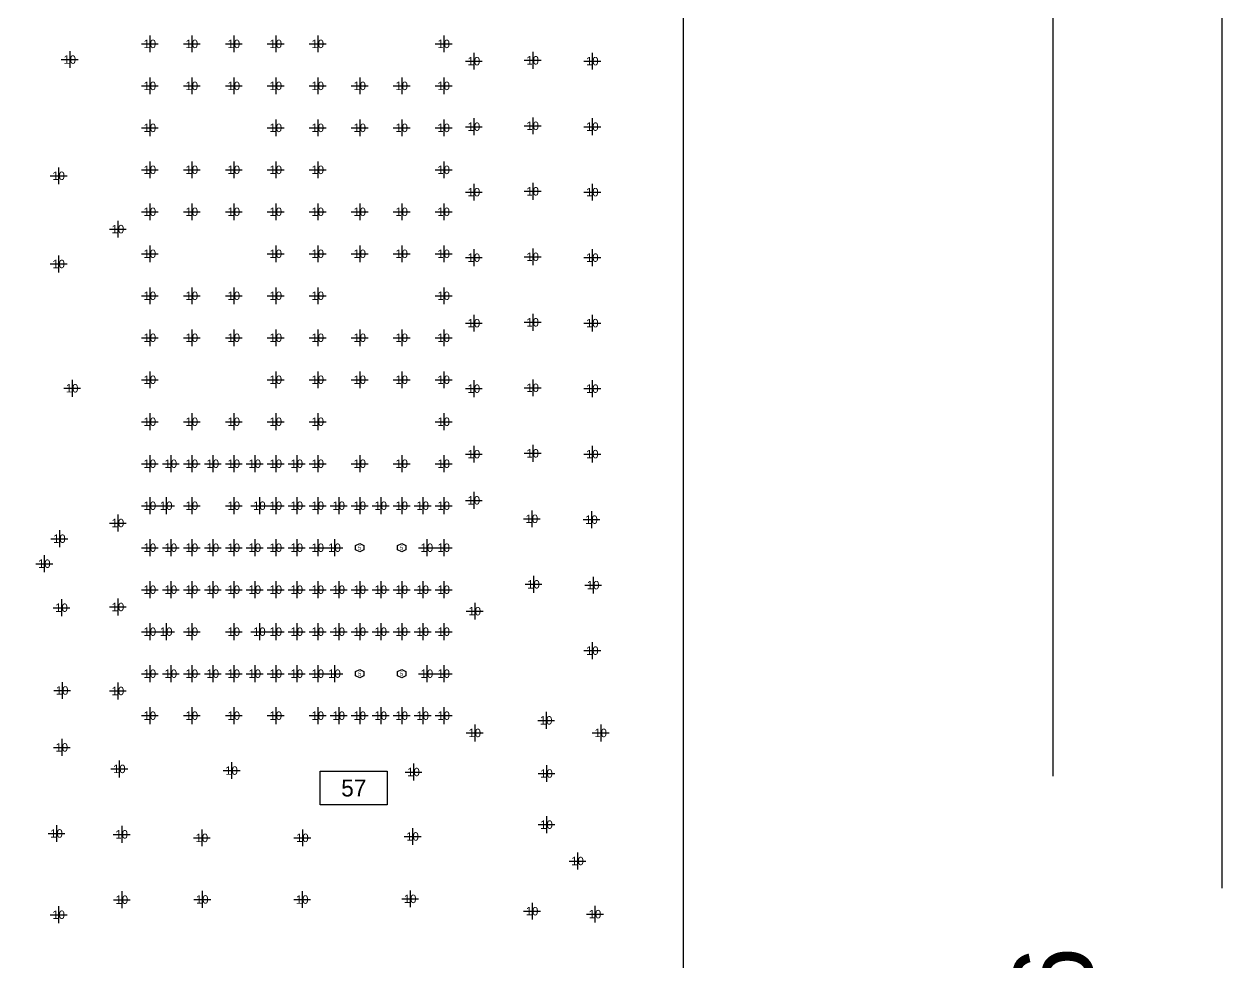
# Model space of a CAD drawing. Extents: x -13164 to 30582, y -10288 to 18382.
# Drawn here: x 6839 to 8266, y 6214 to 7331 of the extents above; entities that cross this region are included whole.
import ezdxf
from ezdxf.enums import TextEntityAlignment as Align

# ---------------------------------------------------------------- set-up
doc = ezdxf.new("R2010")
doc.units = 0
for name, color, linetype in [('BG_DIMENSION', 2, 'CONTINUOUS'), ('BG_OUTLINE', 7, 'CONTINUOUS'), ('MA_NCBACKDRILL-18-13', 171, 'CONTINUOUS'), ('MA_NCLEGEND-1-18', 7, 'CONTINUOUS'), ('MA_NCLEGEND-1-2', 12, 'CONTINUOUS')]:
    doc.layers.add(name, color=color, linetype=linetype)

# ---------------------------------------------------------------- blocks, each defined once
blk = doc.blocks.new('FIGURE_HEX')
blk.add_lwpolyline([(-0.5, 0), (-0.25, 0.5), (0.25, 0.5), (0.5, 0), (0.25, -0.5), (-0.25, -0.5)], close=True)
blk = doc.blocks.new('FIGURE_CROSS')
for points in [[(-0.5, 0), (0.5, 0)], [(0, 0.5), (0, -0.5)]]:
    blk.add_lwpolyline(points)
blk = doc.blocks.new('FIGURE_SQUARE')
blk.add_lwpolyline([(-0.5, -0.5), (-0.5, 0.5), (0.5, 0.5), (0.5, -0.5)], close=True)

msp = doc.modelspace()

# ---------------------------------------------------------------- linework, layer by layer
at = {"layer": 'BG_DIMENSION'}
for points in [[(8265.571, 6301.798), (8265.571, 11561.024)], [(8064.571, 6434.932), (8064.571, 11311.024)]]:
    msp.add_lwpolyline(points, dxfattribs=at)
at = {"layer": 'BG_OUTLINE'}
msp.add_lwpolyline([(-250, 11561.024), (-250, -250), (7624.012, -250), (7624.012, 11561.024)], close=True, dxfattribs=at)

# ---------------------------------------------------------------- block references
at = {"layer": 'MA_NCBACKDRILL-18-13', "xscale": 20.079, "yscale": 20.079}
for p in [(7038.581, 6757.094), (7088.581, 6757.094), (7038.581, 6607.094), (7088.581, 6607.094)]:
    msp.add_blockref('FIGURE_CROSS', p, dxfattribs=at)
at = {"layer": 'MA_NCLEGEND-1-18'}
for name, p, xscale, yscale in [('FIGURE_CROSS', (6988.583, 7307.096), 20.079, 20.079), ('FIGURE_CROSS', (7038.583, 7307.096), 20.079, 20.079), ('FIGURE_CROSS', (7088.583, 7307.096), 20.079, 20.079), ('FIGURE_CROSS', (7138.584, 7307.096), 20.079, 20.079), ('FIGURE_CROSS', (7188.584, 7307.096), 20.079, 20.079), ('FIGURE_CROSS', (7338.584, 7307.096), 20.079, 20.079), ('FIGURE_CROSS', (6893.241, 7288.418), 20.079, 20.079), ('FIGURE_CROSS', (7374.571, 7286.512), 20.079, 20.079), ('FIGURE_CROSS', (7444.571, 7287.512), 20.079, 20.079), ('FIGURE_CROSS', (7515.571, 7286.512), 20.079, 20.079), ('FIGURE_CROSS', (6988.583, 7257.096), 20.079, 20.079), ('FIGURE_CROSS', (7038.583, 7257.096), 20.079, 20.079), ('FIGURE_CROSS', (7088.583, 7257.096), 20.079, 20.079), ('FIGURE_CROSS', (7138.584, 7257.096), 20.079, 20.079), ('FIGURE_CROSS', (7188.584, 7257.096), 20.079, 20.079), ('FIGURE_CROSS', (7238.583, 7257.091), 20.079, 20.079), ('FIGURE_CROSS', (7288.583, 7257.091), 20.079, 20.079), ('FIGURE_CROSS', (7338.583, 7257.091), 20.079, 20.079), ('FIGURE_CROSS', (6988.583, 7207.096), 20.079, 20.079), ('FIGURE_CROSS', (7138.584, 7207.096), 20.079, 20.079), ('FIGURE_CROSS', (7188.584, 7207.096), 20.079, 20.079), ('FIGURE_CROSS', (7238.583, 7207.091), 20.079, 20.079), ('FIGURE_CROSS', (7288.583, 7207.091), 20.079, 20.079), ('FIGURE_CROSS', (7338.583, 7207.091), 20.079, 20.079), ('FIGURE_CROSS', (7374.571, 7208.512), 20.079, 20.079), ('FIGURE_CROSS', (7444.571, 7209.512), 20.079, 20.079), ('FIGURE_CROSS', (7515.571, 7208.512), 20.079, 20.079), ('FIGURE_CROSS', (6988.583, 7157.096), 20.079, 20.079), ('FIGURE_CROSS', (7038.583, 7157.096), 20.079, 20.079), ('FIGURE_CROSS', (7088.583, 7157.096), 20.079, 20.079), ('FIGURE_CROSS', (7138.584, 7157.096), 20.079, 20.079), ('FIGURE_CROSS', (7188.584, 7157.096), 20.079, 20.079), ('FIGURE_CROSS', (7338.583, 7157.096), 20.079, 20.079), ('FIGURE_CROSS', (6880, 7150), 20.079, 20.079), ('FIGURE_CROSS', (7374.571, 7130.512), 20.079, 20.079), ('FIGURE_CROSS', (7444.571, 7131.512), 20.079, 20.079), ('FIGURE_CROSS', (7515.571, 7130.512), 20.079, 20.079), ('FIGURE_CROSS', (6988.583, 7107.096), 20.079, 20.079), ('FIGURE_CROSS', (7038.583, 7107.096), 20.079, 20.079), ('FIGURE_CROSS', (7088.583, 7107.096), 20.079, 20.079), ('FIGURE_CROSS', (7138.584, 7107.096), 20.079, 20.079), ('FIGURE_CROSS', (7188.584, 7107.096), 20.079, 20.079), ('FIGURE_CROSS', (7238.583, 7107.091), 20.079, 20.079), ('FIGURE_CROSS', (7288.583, 7107.091), 20.079, 20.079), ('FIGURE_CROSS', (7338.583, 7107.091), 20.079, 20.079), ('FIGURE_CROSS', (6950.571, 7086.512), 20.079, 20.079), ('FIGURE_CROSS', (6988.583, 7057.096), 20.079, 20.079), ('FIGURE_CROSS', (7138.584, 7057.096), 20.079, 20.079), ('FIGURE_CROSS', (7188.584, 7057.096), 20.079, 20.079), ('FIGURE_CROSS', (7238.583, 7057.091), 20.079, 20.079), ('FIGURE_CROSS', (7288.583, 7057.091), 20.079, 20.079), ('FIGURE_CROSS', (7338.583, 7057.091), 20.079, 20.079), ('FIGURE_CROSS', (7444.571, 7053.512), 20.079, 20.079), ('FIGURE_CROSS', (6880, 7045), 20.079, 20.079), ('FIGURE_CROSS', (7374.571, 7052.512), 20.079, 20.079), ('FIGURE_CROSS', (7515.571, 7052.512), 20.079, 20.079), ('FIGURE_CROSS', (6988.584, 7007.096), 20.079, 20.079), ('FIGURE_CROSS', (7038.584, 7007.096), 20.079, 20.079), ('FIGURE_CROSS', (7088.583, 7007.091), 20.079, 20.079), ('FIGURE_CROSS', (7138.583, 7007.091), 20.079, 20.079), ('FIGURE_CROSS', (7188.583, 7007.091), 20.079, 20.079), ('FIGURE_CROSS', (7338.584, 7007.096), 20.079, 20.079), ('FIGURE_CROSS', (7374.571, 6974.512), 20.079, 20.079), ('FIGURE_CROSS', (7444.571, 6975.512), 20.079, 20.079), ('FIGURE_CROSS', (7515.571, 6974.512), 20.079, 20.079), ('FIGURE_CROSS', (6988.583, 6957.096), 20.079, 20.079), ('FIGURE_CROSS', (7038.583, 6957.096), 20.079, 20.079), ('FIGURE_CROSS', (7088.583, 6957.096), 20.079, 20.079), ('FIGURE_CROSS', (7138.584, 6957.096), 20.079, 20.079), ('FIGURE_CROSS', (7188.584, 6957.096), 20.079, 20.079), ('FIGURE_CROSS', (7238.583, 6957.091), 20.079, 20.079), ('FIGURE_CROSS', (7288.583, 6957.091), 20.079, 20.079), ('FIGURE_CROSS', (7338.583, 6957.091), 20.079, 20.079), ('FIGURE_CROSS', (6896.0419, 6896.9728), 20.079, 20.079), ('FIGURE_CROSS', (6988.583, 6907.096), 20.079, 20.079), ('FIGURE_CROSS', (7138.584, 6907.096), 20.079, 20.079), ('FIGURE_CROSS', (7188.584, 6907.096), 20.079, 20.079), ('FIGURE_CROSS', (7238.583, 6907.091), 20.079, 20.079), ('FIGURE_CROSS', (7288.583, 6907.091), 20.079, 20.079), ('FIGURE_CROSS', (7338.583, 6907.091), 20.079, 20.079), ('FIGURE_CROSS', (7374.571, 6896.512), 20.079, 20.079), ('FIGURE_CROSS', (7444.571, 6897.512), 20.079, 20.079), ('FIGURE_CROSS', (7515.571, 6896.512), 20.079, 20.079), ('FIGURE_CROSS', (6988.584, 6857.096), 20.079, 20.079), ('FIGURE_CROSS', (7038.584, 6857.096), 20.079, 20.079), ('FIGURE_CROSS', (7088.583, 6857.091), 20.079, 20.079), ('FIGURE_CROSS', (7138.583, 6857.091), 20.079, 20.079), ('FIGURE_CROSS', (7188.583, 6857.091), 20.079, 20.079), ('FIGURE_CROSS', (7338.584, 6857.096), 20.079, 20.079), ('FIGURE_CROSS', (7374.571, 6818.512), 20.079, 20.079), ('FIGURE_CROSS', (7444.571, 6819.512), 20.079, 20.079), ('FIGURE_CROSS', (7515.571, 6818.512), 20.079, 20.079), ('FIGURE_CROSS', (6988.584, 6807.096), 20.079, 20.079), ('FIGURE_CROSS', (7013.584, 6807.096), 20.079, 20.079), ('FIGURE_CROSS', (7038.584, 6807.096), 20.079, 20.079), ('FIGURE_CROSS', (7063.584, 6807.096), 20.079, 20.079), ('FIGURE_CROSS', (7088.583, 6807.091), 20.079, 20.079), ('FIGURE_CROSS', (7113.584, 6807.096), 20.079, 20.079), ('FIGURE_CROSS', (7138.583, 6807.091), 20.079, 20.079), ('FIGURE_CROSS', (7163.584, 6807.096), 20.079, 20.079), ('FIGURE_CROSS', (7188.583, 6807.091), 20.079, 20.079), ('FIGURE_CROSS', (7238.584, 6807.096), 20.079, 20.079), ('FIGURE_CROSS', (7288.584, 6807.096), 20.079, 20.079), ('FIGURE_CROSS', (7338.584, 6807.096), 20.079, 20.079), ('FIGURE_CROSS', (6988.584, 6757.096), 20.079, 20.079), ('FIGURE_CROSS', (7008.081, 6757.094), 20.079, 20.079), ('FIGURE_CROSS', (7038.581, 6757.094), 20.079, 20.079), ('FIGURE_CROSS', (7088.581, 6757.094), 20.079, 20.079), ('FIGURE_CROSS', (7119.084, 6757.096), 20.079, 20.079), ('FIGURE_CROSS', (7138.584, 6757.096), 20.079, 20.079), ('FIGURE_CROSS', (7163.584, 6757.096), 20.079, 20.079), ('FIGURE_CROSS', (7188.584, 6757.096), 20.079, 20.079), ('FIGURE_CROSS', (7213.584, 6757.096), 20.079, 20.079), ('FIGURE_CROSS', (7238.584, 6757.096), 20.079, 20.079), ('FIGURE_CROSS', (7263.584, 6757.096), 20.079, 20.079), ('FIGURE_CROSS', (7288.584, 6757.096), 20.079, 20.079), ('FIGURE_CROSS', (7313.584, 6757.096), 20.079, 20.079), ('FIGURE_CROSS', (7338.584, 6757.096), 20.079, 20.079), ('FIGURE_CROSS', (7374.4577, 6763.515), 20.079, 20.079), ('FIGURE_CROSS', (7443.571, 6741.512), 20.079, 20.079), ('FIGURE_CROSS', (7514.571, 6740.512), 20.079, 20.079), ('FIGURE_CROSS', (6950.571, 6736.5119), 20.079, 20.079), ('FIGURE_CROSS', (6880.8782, 6717.8163), 20.079, 20.079), ('FIGURE_CROSS', (6988.584, 6707.096), 20.079, 20.079), ('FIGURE_CROSS', (7013.584, 6707.096), 20.079, 20.079), ('FIGURE_CROSS', (7038.584, 6707.096), 20.079, 20.079), ('FIGURE_CROSS', (7063.584, 6707.096), 20.079, 20.079), ('FIGURE_CROSS', (7088.583, 6707.091), 20.079, 20.079), ('FIGURE_CROSS', (7113.584, 6707.096), 20.079, 20.079), ('FIGURE_CROSS', (7138.583, 6707.091), 20.079, 20.079), ('FIGURE_CROSS', (7163.584, 6707.096), 20.079, 20.079), ('FIGURE_CROSS', (7188.583, 6707.091), 20.079, 20.079), ('FIGURE_CROSS', (7208.584, 6707.096), 20.079, 20.079), ('FIGURE_CROSS', (7318.584, 6707.096), 20.079, 20.079), ('FIGURE_CROSS', (7338.584, 6707.096), 20.079, 20.079), ('FIGURE_CROSS', (6862.9064, 6688.0505), 20.079, 20.079), ('FIGURE_CROSS', (6988.584, 6657.096), 20.079, 20.079), ('FIGURE_CROSS', (7013.584, 6657.096), 20.079, 20.079), ('FIGURE_CROSS', (7038.584, 6657.096), 20.079, 20.079), ('FIGURE_CROSS', (7063.584, 6657.096), 20.079, 20.079), ('FIGURE_CROSS', (7088.583, 6657.091), 20.079, 20.079), ('FIGURE_CROSS', (7113.584, 6657.096), 20.079, 20.079), ('FIGURE_CROSS', (7138.583, 6657.091), 20.079, 20.079), ('FIGURE_CROSS', (7163.584, 6657.096), 20.079, 20.079), ('FIGURE_CROSS', (7188.583, 6657.091), 20.079, 20.079), ('FIGURE_CROSS', (7213.584, 6657.096), 20.079, 20.079), ('FIGURE_CROSS', (7238.584, 6657.096), 20.079, 20.079), ('FIGURE_CROSS', (7263.584, 6657.096), 20.079, 20.079), ('FIGURE_CROSS', (7288.584, 6657.096), 20.079, 20.079), ('FIGURE_CROSS', (7313.584, 6657.096), 20.079, 20.079), ('FIGURE_CROSS', (7338.584, 6657.096), 20.079, 20.079), ('FIGURE_CROSS', (7445.571, 6663.512), 20.079, 20.079), ('FIGURE_CROSS', (7516.571, 6662.512), 20.079, 20.079), ('FIGURE_CROSS', (6883.4764, 6635.68), 20.079, 20.079), ('FIGURE_CROSS', (6950.571, 6636.5119), 20.079, 20.079), ('FIGURE_CROSS', (7375.571, 6631.512), 20.079, 20.079), ('FIGURE_CROSS', (6988.584, 6607.096), 20.079, 20.079), ('FIGURE_CROSS', (7008.084, 6607.096), 20.079, 20.079), ('FIGURE_CROSS', (7038.581, 6607.094), 20.079, 20.079), ('FIGURE_CROSS', (7088.581, 6607.094), 20.079, 20.079), ('FIGURE_CROSS', (7119.084, 6607.096), 20.079, 20.079), ('FIGURE_CROSS', (7138.583, 6607.091), 20.079, 20.079), ('FIGURE_CROSS', (7163.584, 6607.096), 20.079, 20.079), ('FIGURE_CROSS', (7188.583, 6607.091), 20.079, 20.079), ('FIGURE_CROSS', (7213.584, 6607.096), 20.079, 20.079), ('FIGURE_CROSS', (7238.584, 6607.096), 20.079, 20.079), ('FIGURE_CROSS', (7263.584, 6607.096), 20.079, 20.079), ('FIGURE_CROSS', (7288.584, 6607.096), 20.079, 20.079), ('FIGURE_CROSS', (7313.584, 6607.096), 20.079, 20.079), ('FIGURE_CROSS', (7338.584, 6607.096), 20.079, 20.079), ('FIGURE_CROSS', (7515.571, 6584.512), 20.079, 20.079), ('FIGURE_CROSS', (6988.584, 6557.096), 20.079, 20.079), ('FIGURE_CROSS', (7013.584, 6557.096), 20.079, 20.079), ('FIGURE_CROSS', (7038.584, 6557.096), 20.079, 20.079), ('FIGURE_CROSS', (7063.584, 6557.096), 20.079, 20.079), ('FIGURE_CROSS', (7088.584, 6557.096), 20.079, 20.079), ('FIGURE_CROSS', (7113.584, 6557.096), 20.079, 20.079), ('FIGURE_CROSS', (7138.584, 6557.096), 20.079, 20.079), ('FIGURE_CROSS', (7163.584, 6557.096), 20.079, 20.079), ('FIGURE_CROSS', (7188.584, 6557.096), 20.079, 20.079), ('FIGURE_CROSS', (7208.584, 6557.096), 20.079, 20.079), ('FIGURE_CROSS', (7318.584, 6557.096), 20.079, 20.079), ('FIGURE_CROSS', (7338.584, 6557.096), 20.079, 20.079), ('FIGURE_CROSS', (6884.1785, 6537.0456), 20.079, 20.079), ('FIGURE_CROSS', (6950.571, 6536.5119), 20.079, 20.079), ('FIGURE_CROSS', (6988.584, 6507.096), 20.079, 20.079), ('FIGURE_CROSS', (7038.584, 6507.096), 20.079, 20.079), ('FIGURE_CROSS', (7088.584, 6507.096), 20.079, 20.079), ('FIGURE_CROSS', (7138.583, 6507.091), 20.079, 20.079), ('FIGURE_CROSS', (7188.583, 6507.091), 20.079, 20.079), ('FIGURE_CROSS', (7213.584, 6507.096), 20.079, 20.079), ('FIGURE_CROSS', (7238.584, 6507.096), 20.079, 20.079), ('FIGURE_CROSS', (7263.584, 6507.096), 20.079, 20.079), ('FIGURE_CROSS', (7288.584, 6507.096), 20.079, 20.079), ('FIGURE_CROSS', (7313.584, 6507.096), 20.079, 20.079), ('FIGURE_CROSS', (7338.584, 6507.096), 20.079, 20.079), ('FIGURE_CROSS', (7460.571, 6501.512), 20.079, 20.079), ('FIGURE_CROSS', (7375.571, 6486.512), 20.079, 20.079), ('FIGURE_CROSS', (7525.571, 6486.5119), 20.079, 20.079), ('FIGURE_CROSS', (6883.7344, 6469.2774), 20.079, 20.079), ('FIGURE_CROSS', (6952.2748, 6443.6764), 20.079, 20.079), ('FIGURE_CROSS', (7085.9936, 6441.7141), 20.079, 20.079), ('FIGURE_CROSS', (7302.6733, 6439.9737), 20.079, 20.079), ('FIGURE_SQUARE', (7231.491, 6420.874), 79.921, 40.161), ('FIGURE_CROSS', (7461.0496, 6438.2333), 20.079, 20.079), ('FIGURE_CROSS', (7461.0496, 6377.3193), 20.079, 20.079), ('FIGURE_CROSS', (6877.5092, 6366.8048), 20.079, 20.079), ('FIGURE_CROSS', (6955.0829, 6365.7517), 20.079, 20.079), ('FIGURE_CROSS', (7050.571, 6361.5119), 20.079, 20.079), ('FIGURE_CROSS', (7170.3055, 6361.6046), 20.079, 20.079), ('FIGURE_CROSS', (7301.5367, 6363.2368), 20.079, 20.079), ('FIGURE_CROSS', (7498.0166, 6333.9987), 20.079, 20.079), ('FIGURE_CROSS', (6955.2314, 6287.9025), 20.079, 20.079), ('FIGURE_CROSS', (7051.0618, 6288.2594), 20.079, 20.079), ('FIGURE_CROSS', (7170.0913, 6288.081), 20.079, 20.079), ('FIGURE_CROSS', (7298.5947, 6288.9171), 20.079, 20.079), ('FIGURE_CROSS', (6880, 6270), 20.079, 20.079), ('FIGURE_CROSS', (7443.8321, 6274.2553), 20.079, 20.079), ('FIGURE_CROSS', (7518.7816, 6270.7045), 20.079, 20.079)]:
    msp.add_blockref(name, p, dxfattribs=dict(at, xscale=xscale, yscale=yscale))
at = {"layer": 'MA_NCLEGEND-1-2', "xscale": 9.839, "yscale": 9.839, "rotation": 90}
for p in [(7238.584, 6707.096), (7288.584, 6707.096), (7238.581, 6557.094), (7288.581, 6557.094)]:
    msp.add_blockref('FIGURE_HEX', p, dxfattribs=at)

# ---------------------------------------------------------------- texts
at = {"layer": 'BG_DIMENSION', "width": 0.974939}
msp.add_text('5.306', height=94.091, rotation=90, dxfattribs=at).set_placement((8111.617, 5924.595))
at = {"layer": 'MA_NCBACKDRILL-18-13'}
for p in [(7038.581, 6757.094), (7088.581, 6757.094), (7038.581, 6607.094), (7088.581, 6607.094)]:
    msp.add_text('10', height=10.0395, dxfattribs=at).set_placement(p, align=Align.MIDDLE_CENTER)
at = {"layer": 'MA_NCLEGEND-1-18'}
for s, height, p in [('10', 10.0395, (6988.583, 7307.096)), ('10', 10.0395, (7038.583, 7307.096)), ('10', 10.0395, (7088.583, 7307.096)), ('10', 10.0395, (7138.584, 7307.096)), ('10', 10.0395, (7188.584, 7307.096)), ('10', 10.0395, (7338.584, 7307.096)), ('10', 10.0395, (6893.241, 7288.418)), ('10', 10.0395, (7374.571, 7286.512)), ('10', 10.0395, (7444.571, 7287.512)), ('10', 10.0395, (7515.571, 7286.512)), ('10', 10.0395, (6988.583, 7257.096)), ('10', 10.0395, (7038.583, 7257.096)), ('10', 10.0395, (7088.583, 7257.096)), ('10', 10.0395, (7138.584, 7257.096)), ('10', 10.0395, (7188.584, 7257.096)), ('10', 10.0395, (7238.583, 7257.091)), ('10', 10.0395, (7288.583, 7257.091)), ('10', 10.0395, (7338.583, 7257.091)), ('10', 10.0395, (6988.583, 7207.096)), ('10', 10.0395, (7138.584, 7207.096)), ('10', 10.0395, (7188.584, 7207.096)), ('10', 10.0395, (7238.583, 7207.091)), ('10', 10.0395, (7288.583, 7207.091)), ('10', 10.0395, (7338.583, 7207.091)), ('10', 10.0395, (7374.571, 7208.512)), ('10', 10.0395, (7444.571, 7209.512)), ('10', 10.0395, (7515.571, 7208.512)), ('10', 10.0395, (6880, 7150)), ('10', 10.0395, (6988.583, 7157.096)), ('10', 10.0395, (7038.583, 7157.096)), ('10', 10.0395, (7088.583, 7157.096)), ('10', 10.0395, (7138.584, 7157.096)), ('10', 10.0395, (7188.584, 7157.096)), ('10', 10.0395, (7338.583, 7157.096)), ('10', 10.0395, (7374.571, 7130.512)), ('10', 10.0395, (7444.571, 7131.512)), ('10', 10.0395, (7515.571, 7130.512)), ('10', 10.0395, (6988.583, 7107.096)), ('10', 10.0395, (7038.583, 7107.096)), ('10', 10.0395, (7088.583, 7107.096)), ('10', 10.0395, (7138.584, 7107.096)), ('10', 10.0395, (7188.584, 7107.096)), ('10', 10.0395, (7238.583, 7107.091)), ('10', 10.0395, (7288.583, 7107.091)), ('10', 10.0395, (7338.583, 7107.091)), ('10', 10.0395, (6950.571, 7086.512)), ('10', 10.0395, (6880, 7045)), ('10', 10.0395, (6988.583, 7057.096)), ('10', 10.0395, (7138.584, 7057.096)), ('10', 10.0395, (7188.584, 7057.096)), ('10', 10.0395, (7238.583, 7057.091)), ('10', 10.0395, (7288.583, 7057.091)), ('10', 10.0395, (7338.583, 7057.091)), ('10', 10.0395, (7374.571, 7052.512)), ('10', 10.0395, (7444.571, 7053.512)), ('10', 10.0395, (7515.571, 7052.512)), ('10', 10.0395, (6988.584, 7007.096)), ('10', 10.0395, (7038.584, 7007.096)), ('10', 10.0395, (7088.583, 7007.091)), ('10', 10.0395, (7138.583, 7007.091)), ('10', 10.0395, (7188.583, 7007.091)), ('10', 10.0395, (7338.584, 7007.096)), ('10', 10.0395, (7374.571, 6974.512)), ('10', 10.0395, (7444.571, 6975.512)), ('10', 10.0395, (7515.571, 6974.512)), ('10', 10.0395, (6988.583, 6957.096)), ('10', 10.0395, (7038.583, 6957.096)), ('10', 10.0395, (7088.583, 6957.096)), ('10', 10.0395, (7138.584, 6957.096)), ('10', 10.0395, (7188.584, 6957.096)), ('10', 10.0395, (7238.583, 6957.091)), ('10', 10.0395, (7288.583, 6957.091)), ('10', 10.0395, (7338.583, 6957.091)), ('10', 10.0395, (6988.583, 6907.096)), ('10', 10.0395, (7138.584, 6907.096)), ('10', 10.0395, (7188.584, 6907.096)), ('10', 10.0395, (7238.583, 6907.091)), ('10', 10.0395, (7288.583, 6907.091)), ('10', 10.0395, (7338.583, 6907.091)), ('10', 10.0395, (6896.0419, 6896.9728)), ('10', 10.0395, (7374.571, 6896.512)), ('10', 10.0395, (7444.571, 6897.512)), ('10', 10.0395, (7515.571, 6896.512)), ('10', 10.0395, (6988.584, 6857.096)), ('10', 10.0395, (7038.584, 6857.096)), ('10', 10.0395, (7088.583, 6857.091)), ('10', 10.0395, (7138.583, 6857.091)), ('10', 10.0395, (7188.583, 6857.091)), ('10', 10.0395, (7338.584, 6857.096)), ('10', 10.0395, (7374.571, 6818.512)), ('10', 10.0395, (7444.571, 6819.512)), ('10', 10.0395, (7515.571, 6818.512)), ('10', 10.0395, (6988.584, 6807.096)), ('10', 10.0395, (7013.584, 6807.096)), ('10', 10.0395, (7038.584, 6807.096)), ('10', 10.0395, (7063.584, 6807.096)), ('10', 10.0395, (7088.583, 6807.091)), ('10', 10.0395, (7113.584, 6807.096)), ('10', 10.0395, (7138.583, 6807.091)), ('10', 10.0395, (7163.584, 6807.096)), ('10', 10.0395, (7188.583, 6807.091)), ('10', 10.0395, (7238.584, 6807.096)), ('10', 10.0395, (7288.584, 6807.096)), ('10', 10.0395, (7338.584, 6807.096)), ('10', 10.0395, (7374.4577, 6763.515)), ('10', 10.0395, (6988.584, 6757.096)), ('10', 10.0395, (7008.081, 6757.094)), ('10', 10.0395, (7038.581, 6757.094)), ('10', 10.0395, (7088.581, 6757.094)), ('10', 10.0395, (7119.084, 6757.096)), ('10', 10.0395, (7138.584, 6757.096)), ('10', 10.0395, (7163.584, 6757.096)), ('10', 10.0395, (7188.584, 6757.096)), ('10', 10.0395, (7213.584, 6757.096)), ('10', 10.0395, (7238.584, 6757.096)), ('10', 10.0395, (7263.584, 6757.096)), ('10', 10.0395, (7288.584, 6757.096)), ('10', 10.0395, (7313.584, 6757.096)), ('10', 10.0395, (7338.584, 6757.096)), ('10', 10.0395, (6950.571, 6736.5119)), ('10', 10.0395, (7443.571, 6741.512)), ('10', 10.0395, (7514.571, 6740.512)), ('10', 10.0395, (6880.8782, 6717.8163)), ('10', 10.0395, (6988.584, 6707.096)), ('10', 10.0395, (7013.584, 6707.096)), ('10', 10.0395, (7038.584, 6707.096)), ('10', 10.0395, (7063.584, 6707.096)), ('10', 10.0395, (7088.583, 6707.091)), ('10', 10.0395, (7113.584, 6707.096)), ('10', 10.0395, (7138.583, 6707.091)), ('10', 10.0395, (7163.584, 6707.096)), ('10', 10.0395, (7188.583, 6707.091)), ('10', 10.0395, (7208.584, 6707.096)), ('10', 10.0395, (7318.584, 6707.096)), ('10', 10.0395, (7338.584, 6707.096)), ('10', 10.0395, (6862.9064, 6688.0505)), ('10', 10.0395, (7445.571, 6663.512)), ('10', 10.0395, (7516.571, 6662.512)), ('10', 10.0395, (6988.584, 6657.096)), ('10', 10.0395, (7013.584, 6657.096)), ('10', 10.0395, (7038.584, 6657.096)), ('10', 10.0395, (7063.584, 6657.096)), ('10', 10.0395, (7088.583, 6657.091)), ('10', 10.0395, (7113.584, 6657.096)), ('10', 10.0395, (7138.583, 6657.091)), ('10', 10.0395, (7163.584, 6657.096)), ('10', 10.0395, (7188.583, 6657.091)), ('10', 10.0395, (7213.584, 6657.096)), ('10', 10.0395, (7238.584, 6657.096)), ('10', 10.0395, (7263.584, 6657.096)), ('10', 10.0395, (7288.584, 6657.096)), ('10', 10.0395, (7313.584, 6657.096)), ('10', 10.0395, (7338.584, 6657.096)), ('10', 10.0395, (6883.4764, 6635.68)), ('10', 10.0395, (6950.571, 6636.5119)), ('10', 10.0395, (7375.571, 6631.512)), ('10', 10.0395, (6988.584, 6607.096)), ('10', 10.0395, (7008.084, 6607.096)), ('10', 10.0395, (7038.581, 6607.094)), ('10', 10.0395, (7088.581, 6607.094)), ('10', 10.0395, (7119.084, 6607.096)), ('10', 10.0395, (7138.583, 6607.091)), ('10', 10.0395, (7163.584, 6607.096)), ('10', 10.0395, (7188.583, 6607.091)), ('10', 10.0395, (7213.584, 6607.096)), ('10', 10.0395, (7238.584, 6607.096)), ('10', 10.0395, (7263.584, 6607.096)), ('10', 10.0395, (7288.584, 6607.096)), ('10', 10.0395, (7313.584, 6607.096)), ('10', 10.0395, (7338.584, 6607.096)), ('10', 10.0395, (7515.571, 6584.512)), ('10', 10.0395, (6988.584, 6557.096)), ('10', 10.0395, (7013.584, 6557.096)), ('10', 10.0395, (7038.584, 6557.096)), ('10', 10.0395, (7063.584, 6557.096)), ('10', 10.0395, (7088.584, 6557.096)), ('10', 10.0395, (7113.584, 6557.096)), ('10', 10.0395, (7138.584, 6557.096)), ('10', 10.0395, (7163.584, 6557.096)), ('10', 10.0395, (7188.584, 6557.096)), ('10', 10.0395, (7208.584, 6557.096)), ('10', 10.0395, (7318.584, 6557.096)), ('10', 10.0395, (7338.584, 6557.096)), ('10', 10.0395, (6884.1785, 6537.0456)), ('10', 10.0395, (6950.571, 6536.5119)), ('10', 10.0395, (6988.584, 6507.096)), ('10', 10.0395, (7038.584, 6507.096)), ('10', 10.0395, (7088.584, 6507.096)), ('10', 10.0395, (7138.583, 6507.091)), ('10', 10.0395, (7188.583, 6507.091)), ('10', 10.0395, (7213.584, 6507.096)), ('10', 10.0395, (7238.584, 6507.096)), ('10', 10.0395, (7263.584, 6507.096)), ('10', 10.0395, (7288.584, 6507.096)), ('10', 10.0395, (7313.584, 6507.096)), ('10', 10.0395, (7338.584, 6507.096)), ('10', 10.0395, (7460.571, 6501.512)), ('10', 10.0395, (7375.571, 6486.512)), ('10', 10.0395, (7525.571, 6486.5119)), ('10', 10.0395, (6883.7344, 6469.2774)), ('10', 10.0395, (6952.2748, 6443.6764)), ('10', 10.0395, (7085.9936, 6441.7141)), ('10', 10.0395, (7302.6733, 6439.9737)), ('10', 10.0395, (7461.0496, 6438.2333)), ('57', 20.0805, (7231.491, 6420.874)), ('10', 10.0395, (7461.0496, 6377.3193)), ('10', 10.0395, (6877.5092, 6366.8048)), ('10', 10.0395, (6955.0829, 6365.7517)), ('10', 10.0395, (7050.571, 6361.5119)), ('10', 10.0395, (7170.3055, 6361.6046)), ('10', 10.0395, (7301.5367, 6363.2368)), ('10', 10.0395, (7498.0166, 6333.9987)), ('10', 10.0395, (6955.2314, 6287.9025)), ('10', 10.0395, (7051.0618, 6288.2594)), ('10', 10.0395, (7170.0913, 6288.081)), ('10', 10.0395, (7298.5947, 6288.9171)), ('10', 10.0395, (7443.8321, 6274.2553)), ('10', 10.0395, (6880, 6270)), ('10', 10.0395, (7518.7816, 6270.7045))]:
    msp.add_text(s, height=height, dxfattribs=at).set_placement(p, align=Align.MIDDLE_CENTER)
at = {"layer": 'MA_NCLEGEND-1-2'}
for p in [(7238.584, 6707.096), (7288.584, 6707.096), (7238.581, 6557.094), (7288.581, 6557.094)]:
    msp.add_text('5', height=4.9195, dxfattribs=at).set_placement(p, align=Align.MIDDLE_CENTER)

doc.saveas('drawing.dxf')
